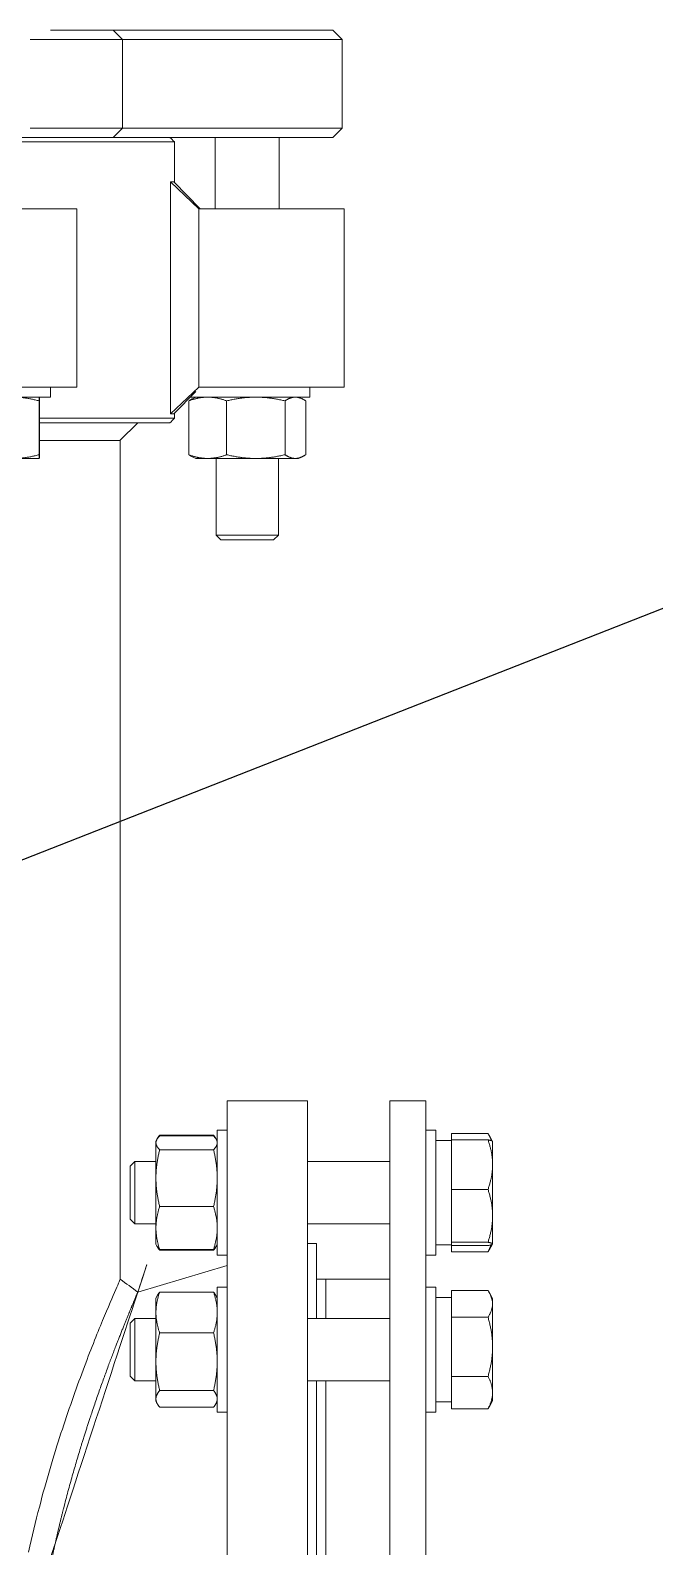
# Model space of a CAD drawing. Header units: inches. Extents: x 14 to 368, y 5 to 236.
# Drawn here: x 87.38 to 96.13, y 92.32 to 113.57 of the extents above; entities that cross this region are included whole.
import ezdxf

# ---------------------------------------------------------------- set-up
doc = ezdxf.new("R2010")
doc.units = ezdxf.units.IN
doc.header["$LTSCALE"] = 11
doc.header["$MEASUREMENT"] = 0
doc.layers.add('Symbol (ANSI)', color=7, linetype='Continuous', lineweight=25)
doc.layers.add('Visible (ANSI)', color=7, linetype='Continuous', lineweight=50)
doc.styles.add('Standard D-E', font='arial.ttf')
doc.dimstyles.new('in [mm] D-E NeptuneBenson$7', dxfattribs={"dimscale": 11, "dimtxt": 0.15, "dimasz": 0.098425, "dimexe": 0.125, "dimexo": 0.063, "dimgap": 0.031496, "dimtad": 0, "dimtih": 1, "dimtoh": 1, "dimdec": 4, "dimrnd": 1e-08, "dimzin": 3, "dimdsep": 46, "dimlunit": 5, "dimtxsty": 'Standard D-E', "dimcen": 0.09, "dimdle": 0.393701, "dimclrd": 256, "dimclre": 256, "dimclrt": 256, "dimadec": 1, "dimazin": 1, "dimtfac": 1, "dimtofl": 0, "dimtmove": 0, "dimatfit": 3, "dimfxl": 1, "dimfrac": 1, "dimtolj": 1, "dimtzin": 4, "dimlwd": -1, "dimlwe": -1, "dimarcsym": 0})

msp = doc.modelspace()

# ---------------------------------------------------------------- linework, layer by layer
at = {"layer": 'Visible (ANSI)', "linetype": 'Continuous', "lineweight": 18}
for p, q in [((88.014637, 113.56876), (87.658828, 113.56876)), ((88.014637, 113.56876), (88.187083, 113.56876)), ((88.187083, 113.56876), (88.367111, 113.56876)), ((88.367111, 113.56876), (88.536749, 113.56876)), ((88.536749, 113.56876), (89.081493, 113.56876)), ((88.536749, 113.56876), (88.666749, 113.43876)), ((89.702711, 113.56876), (89.081493, 113.56876)), ((90.73063, 113.56876), (89.702711, 113.56876)), ((90.73063, 113.56876), (91.598902, 113.56876)), ((91.598902, 113.56876), (91.615109, 113.56876)), ((91.615109, 113.56876), (91.615232, 113.56876)), ((91.615232, 113.56876), (91.745232, 113.43876)), ((87.37759, 113.43876), (87.931074, 113.43876)), ((88.290337, 113.43876), (87.931074, 113.43876)), ((88.471763, 113.43876), (88.290337, 113.43876)), ((88.666749, 113.43876), (88.471763, 113.43876)), ((89.209681, 113.43876), (88.666749, 113.43876)), ((88.666749, 113.43876), (88.666749, 112.19876)), ((89.209681, 113.43876), (89.702711, 113.43876)), ((89.702711, 113.43876), (90.73063, 113.43876)), ((91.728644, 113.43876), (90.73063, 113.43876)), ((91.744977, 113.43876), (91.728644, 113.43876)), ((91.745232, 113.43876), (91.744977, 113.43876)), ((91.745232, 113.43876), (91.745232, 112.19876)), ((89.396679, 112.00626), (87.231328, 112.00626)), ((87.24759, 112.06876), (88.014637, 112.06876)), ((87.931074, 112.19876), (87.37759, 112.19876)), ((87.931074, 112.19876), (88.290337, 112.19876)), ((88.187083, 112.06876), (88.014637, 112.06876)), ((88.367111, 112.06876), (88.187083, 112.06876)), ((88.290337, 112.19876), (88.471763, 112.19876)), ((88.536749, 112.06876), (88.367111, 112.06876)), ((88.471763, 112.19876), (88.666749, 112.19876)), ((88.536749, 112.06876), (88.666749, 112.19876)), ((88.536749, 112.06876), (89.171633, 112.06876)), ((88.666749, 112.19876), (89.209681, 112.19876)), ((89.171633, 112.06876), (89.702711, 112.06876)), ((89.702711, 112.19876), (89.209681, 112.19876)), ((89.396679, 111.435307), (89.396679, 112.00626)), ((90.73063, 112.19876), (89.702711, 112.19876)), ((89.702711, 112.06876), (90.73063, 112.06876)), ((89.969658, 112.06876), (89.969658, 111.06876)), ((90.73063, 112.19876), (91.728644, 112.19876)), ((91.598902, 112.06876), (90.73063, 112.06876)), ((90.864658, 112.06876), (90.864658, 111.06876)), ((91.615109, 112.06876), (91.598902, 112.06876)), ((91.615232, 112.06876), (91.615109, 112.06876)), ((91.615232, 112.06876), (91.745232, 112.19876)), ((91.728644, 112.19876), (91.744977, 112.19876)), ((91.744977, 112.19876), (91.745232, 112.19876)), ((89.342753, 111.443607), (89.342753, 108.193912)), ((89.342753, 111.443607), (89.38849, 111.443607)), ((89.342753, 111.443607), (89.740949, 111.06876)), ((89.38849, 111.443607), (89.758296, 111.06876)), ((86.592557, 111.06876), (88.029997, 111.06876)), ((88.029997, 108.56876), (88.029997, 111.06876)), ((90.901684, 111.06876), (89.740949, 111.06876)), ((89.740949, 111.06876), (89.740949, 108.56876)), ((90.901684, 111.06876), (91.776684, 111.06876)), ((91.776684, 108.56876), (91.776684, 111.06876)), ((85.908828, 108.428135), (87.658828, 108.428135)), ((88.029997, 108.56876), (86.592557, 108.56876)), ((87.49968, 107.621002), (87.49968, 108.376268)), ((87.502828, 108.428135), (87.502848, 108.428125)), ((87.505935, 107.621002), (87.505935, 108.376268)), ((87.658828, 108.428135), (87.658828, 108.56876)), ((89.342753, 108.193912), (89.740949, 108.56876)), ((89.38849, 108.193912), (89.697672, 108.50731)), ((89.598478, 107.621002), (89.598478, 108.376268)), ((89.619562, 108.428135), (91.292158, 108.428135)), ((89.698158, 108.428135), (89.649888, 108.405626)), ((89.740949, 108.56876), (90.901684, 108.56876)), ((90.127332, 107.621002), (90.127332, 108.376268)), ((91.776684, 108.56876), (90.901684, 108.56876)), ((90.946012, 107.621002), (90.946012, 108.376268)), ((91.136158, 108.428135), (91.184427, 108.405626)), ((91.235837, 107.621002), (91.235837, 108.376268)), ((91.292158, 108.428135), (91.292158, 108.56876)), ((89.38849, 108.193912), (89.342753, 108.193912)), ((89.396679, 108.13126), (89.396679, 108.202213)), ((87.505935, 108.13126), (89.396679, 108.13126)), ((89.334051, 108.06876), (87.505935, 108.06876)), ((88.631724, 107.81876), (88.88162, 108.06876)), ((88.631724, 107.81876), (87.505935, 107.81876)), ((88.637413, 96.065773), (88.637413, 107.824451)), ((87.138626, 107.569135), (87.502807, 107.569135)), ((87.502807, 107.569135), (87.502828, 107.569135)), ((87.502828, 107.569135), (87.502848, 107.569144)), ((89.698158, 107.569135), (89.649888, 107.591643)), ((89.698158, 107.569135), (89.862905, 107.569135)), ((89.862905, 107.569135), (90.536672, 107.569135)), ((89.979658, 107.569135), (89.979658, 106.4945)), ((90.536672, 107.569135), (91.090925, 107.569135)), ((90.854658, 107.569135), (90.854658, 106.4945)), ((91.090925, 107.569135), (91.136158, 107.569135)), ((91.136158, 107.569135), (91.184427, 107.591643)), ((89.979658, 106.4945), (90.854658, 106.4945)), ((90.047819, 106.428385), (89.979658, 106.4945)), ((90.786496, 106.428385), (90.854658, 106.4945)), ((90.786496, 106.428385), (90.047819, 106.428385)), ((90.137158, 79.56876), (90.137158, 98.56876)), ((90.137158, 98.56876), (91.262158, 98.56876)), ((91.262158, 79.56876), (91.262158, 98.56876)), ((92.417158, 98.56876), (92.417158, 79.56876)), ((92.917158, 98.56876), (92.417158, 98.56876)), ((92.917158, 79.56876), (92.917158, 98.56876)), ((89.137533, 97.998129), (89.146991, 98.018412)), ((89.137533, 97.998129), (89.137533, 97.978403)), ((89.137533, 97.978403), (89.137533, 97.483912)), ((89.146991, 98.018412), (89.152019, 98.029195)), ((89.1894, 98.086581), (89.944665, 98.086581)), ((89.1894, 98.074973), (89.944665, 98.074973)), ((89.987075, 98.018412), (89.982046, 98.029195)), ((89.996533, 97.998129), (89.987075, 98.018412)), ((89.996533, 98.154129), (89.996533, 96.404129)), ((89.996533, 98.154129), (90.137158, 98.154129)), ((92.917158, 98.154129), (93.057783, 98.154129)), ((93.057783, 96.404129), (93.057783, 98.154129)), ((93.276783, 98.008629), (93.057783, 98.008629)), ((93.276783, 98.020029), (93.276783, 98.107763)), ((93.276783, 98.107763), (93.790711, 98.107763)), ((93.276783, 97.777248), (93.276783, 98.020029)), ((93.276783, 98.020029), (93.790711, 98.020029)), ((93.854253, 97.999013), (93.805036, 98.084259)), ((93.854908, 97.997879), (93.854253, 97.999013)), ((93.854908, 97.672861), (93.854908, 97.997879)), ((89.1894, 97.881833), (89.944665, 97.881833)), ((93.276783, 97.777248), (93.276783, 97.568473)), ((88.776783, 97.650479), (88.842936, 97.716629)), ((88.776783, 96.907779), (88.776783, 97.650479)), ((88.842936, 97.716629), (88.842936, 96.841629)), ((89.137533, 97.716629), (88.842936, 97.716629)), ((92.417158, 97.716629), (91.262158, 97.716629)), ((93.276783, 97.325693), (93.276783, 97.568473)), ((93.854908, 96.955243), (93.854908, 97.672861)), ((89.137533, 97.483912), (89.137533, 96.784638)), ((93.276783, 97.066631), (93.276783, 97.325693)), ((93.276783, 97.325693), (93.790711, 97.325693)), ((88.776783, 96.907779), (88.842936, 96.841629)), ((89.1894, 97.08599), (89.944665, 97.08599)), ((93.276783, 97.066631), (93.276783, 96.843855)), ((93.854908, 96.561512), (93.854908, 96.955243)), ((89.137533, 96.841629), (88.842936, 96.841629)), ((89.137533, 96.784638), (89.137533, 96.560129)), ((92.417158, 96.841629), (91.262158, 96.841629)), ((93.276783, 96.584793), (93.276783, 96.843855)), ((89.137533, 96.560129), (89.146991, 96.539847)), ((89.146991, 96.539847), (89.152019, 96.529063)), ((89.1894, 96.483286), (89.944665, 96.483286)), ((89.987075, 96.539847), (89.982046, 96.529063)), ((89.996533, 96.560129), (89.987075, 96.539847)), ((91.262158, 96.56876), (91.387158, 96.56876)), ((91.387158, 95.516668), (91.387158, 96.56876)), ((93.276783, 96.549629), (93.057783, 96.549629)), ((93.276783, 96.568512), (93.276783, 96.584793)), ((93.276783, 96.584793), (93.790711, 96.584793)), ((93.276783, 96.568512), (93.276783, 96.549629)), ((93.276783, 96.53823), (93.276783, 96.549629)), ((93.276783, 96.53823), (93.790711, 96.53823)), ((93.276783, 96.450496), (93.276783, 96.53823)), ((93.854253, 96.559246), (93.805036, 96.474)), ((93.854908, 96.560379), (93.854253, 96.559246)), ((93.854908, 96.560379), (93.854908, 96.561512)), ((89.1894, 96.471678), (89.944665, 96.471678)), ((89.996533, 96.404129), (90.137158, 96.404129)), ((92.917158, 96.404129), (93.057783, 96.404129)), ((93.276783, 96.450496), (93.790711, 96.450496)), ((88.883712, 95.887284), (90.137158, 96.25876)), ((91.387158, 96.06876), (91.517158, 96.06876)), ((91.517158, 95.516668), (91.517158, 96.06876)), ((91.517158, 95.516668), (91.517158, 96.06876)), ((91.517158, 96.06876), (92.417158, 96.06876)), ((89.1894, 95.886619), (89.944665, 95.886619)), ((89.996533, 95.954168), (89.996533, 94.204168)), ((89.996533, 95.954168), (90.137158, 95.954168)), ((92.917158, 95.954168), (93.057783, 95.954168)), ((93.057783, 94.204168), (93.057783, 95.954168)), ((93.276783, 95.777032), (93.276783, 95.907801)), ((93.276783, 95.907801), (93.790711, 95.907801)), ((93.854908, 95.797918), (93.805036, 95.884297)), ((89.137533, 95.798168), (89.152019, 95.829233)), ((89.137533, 95.798168), (89.137533, 95.601125)), ((89.996533, 95.798168), (89.982046, 95.829233)), ((93.276783, 95.808668), (93.057783, 95.808668)), ((93.276783, 95.777032), (93.276783, 95.664579)), ((93.276783, 95.533809), (93.276783, 95.664579)), ((93.854908, 95.720805), (93.854908, 95.797918)), ((93.854908, 95.119492), (93.854908, 95.720805)), ((88.776783, 95.450518), (88.842936, 95.516668)), ((88.776783, 94.707818), (88.776783, 95.450518)), ((88.842936, 95.516668), (88.842936, 94.641668)), ((89.137533, 95.516668), (88.842936, 95.516668)), ((89.137533, 95.601125), (89.137533, 94.911904)), ((92.417158, 95.516668), (91.262158, 95.516668)), ((93.276783, 95.244071), (93.276783, 95.533809)), ((93.276783, 95.533809), (93.790711, 95.533809)), ((89.1894, 95.31563), (89.944665, 95.31563)), ((93.276783, 95.244071), (93.276783, 94.994914)), ((93.276783, 94.705176), (93.276783, 94.994914)), ((93.854908, 94.477855), (93.854908, 95.119492)), ((89.137533, 94.911904), (89.137533, 94.389947)), ((88.776783, 94.707818), (88.842936, 94.641668)), ((89.137533, 94.641668), (88.842936, 94.641668)), ((92.417158, 94.641668), (91.262158, 94.641668)), ((91.387158, 91.706222), (91.387158, 94.641668)), ((91.517158, 91.706222), (91.517158, 94.641668)), ((91.517158, 91.706222), (91.517158, 94.641668)), ((93.276783, 94.546206), (93.276783, 94.705176)), ((93.276783, 94.705176), (93.790711, 94.705176)), ((89.137533, 94.389947), (89.137533, 94.360168)), ((89.137533, 94.360168), (89.152019, 94.329102)), ((89.1894, 94.508178), (89.944665, 94.508178)), ((89.996533, 94.360168), (89.982046, 94.329102)), ((93.276783, 94.546206), (93.276783, 94.409503)), ((93.276783, 94.250534), (93.276783, 94.409503)), ((93.854908, 94.360418), (93.805036, 94.274038)), ((93.854908, 94.360418), (93.854908, 94.477855)), ((89.1894, 94.271716), (89.944665, 94.271716)), ((89.996533, 94.204168), (90.137158, 94.204168)), ((92.917158, 94.204168), (93.057783, 94.204168)), ((93.276783, 94.349668), (93.057783, 94.349668)), ((93.276783, 94.250534), (93.790711, 94.250534))]:
    msp.add_line(p, q, dxfattribs=at)
for points in [[(89.396679, 112.00626), (89.375842, 112.027082), (89.354966, 112.047916), (89.334051, 112.06876)], [(89.334051, 108.06876), (89.354966, 108.089604), (89.375842, 108.110437), (89.396679, 108.13126)], [(88.637413, 96.065773), (88.719512, 96.006275), (88.801613, 95.946781), (88.883712, 95.887284)]]:
    msp.add_open_spline(points, degree=3, dxfattribs=at)
for points, weights in [([(87.49968, 108.376268), (87.306192, 108.428135), (87.138626, 108.428135)], [1, 1.0379548493, 1]), ([(87.502807, 108.428135), (87.501356, 108.428135), (87.49968, 108.376268)], [1, 1.0379548493, 1]), ([(87.505935, 108.376268), (87.504259, 108.428135), (87.502807, 108.428135)], [1, 1.0379548493, 1]), ([(89.862905, 108.428135), (89.740184, 108.428135), (89.598478, 108.376268)], [1, 1.0379548493, 1]), ([(89.598478, 108.376268), (89.625196, 108.394112), (89.649888, 108.405626)], [1, 1.01274097805, 1.01692797553]), ([(90.127332, 108.376268), (89.985626, 108.428135), (89.862905, 108.428135)], [1, 1.0379548493, 1]), ([(90.536672, 108.428135), (90.346697, 108.428135), (90.127332, 108.376268)], [1, 1.0379548493, 1]), ([(90.946012, 108.376268), (90.726647, 108.428135), (90.536672, 108.428135)], [1, 1.0379548493, 1]), ([(91.090925, 108.428135), (91.02367, 108.428135), (90.946012, 108.376268)], [1, 1.0379548493, 1]), ([(91.235837, 108.376268), (91.158179, 108.428135), (91.090925, 108.428135)], [1, 1.0379548493, 1]), ([(87.138626, 107.569135), (87.306192, 107.569135), (87.49968, 107.621002)], [1, 1.0379548493, 1]), ([(87.49968, 107.621002), (87.501356, 107.569135), (87.502807, 107.569135)], [1, 1.0379548493, 1]), ([(87.502807, 107.569135), (87.504259, 107.569135), (87.505935, 107.621002)], [1, 1.0379548493, 1]), ([(89.649888, 107.591643), (89.625196, 107.603157), (89.598478, 107.621002)], [1.01692797553, 1.01274097805, 1]), ([(89.598478, 107.621002), (89.740184, 107.569135), (89.862905, 107.569135)], [1, 1.0379548493, 1]), ([(89.862905, 107.569135), (89.985626, 107.569135), (90.127332, 107.621002)], [1, 1.0379548493, 1]), ([(90.127332, 107.621002), (90.346697, 107.569135), (90.536672, 107.569135)], [1, 1.0379548493, 1]), ([(90.536672, 107.569135), (90.726647, 107.569135), (90.946012, 107.621002)], [1, 1.0379548493, 1]), ([(90.946012, 107.621002), (91.02367, 107.569135), (91.090925, 107.569135)], [1, 1.0379548493, 1]), ([(91.090925, 107.569135), (91.158179, 107.569135), (91.235837, 107.621002)], [1, 1.0379548493, 1]), ([(89.1894, 98.074973), (89.137533, 98.023221), (89.137533, 97.978403)], [1, 1.0379548493, 1]), ([(89.137533, 97.978403), (89.137533, 97.933585), (89.1894, 97.881833)], [1, 1.0379548493, 1]), ([(89.152019, 98.029195), (89.16472, 98.056433), (89.1894, 98.086581)], [1.01889247474, 1.01770772765, 1]), ([(89.1894, 98.086581), (89.186404, 98.077744), (89.183592, 98.069039)], [1, 1.00211661618, 1.00399715902]), ([(89.950473, 98.069039), (89.947661, 98.077744), (89.944665, 98.086581)], [1.00399715902, 1.00211661618, 1]), ([(89.944665, 98.086581), (89.969345, 98.056433), (89.982046, 98.029195)], [1, 1.01770772765, 1.01889247474]), ([(89.996533, 97.978403), (89.996533, 98.023221), (89.944665, 98.074973)], [1, 1.0379548493, 1]), ([(89.944665, 97.881833), (89.996533, 97.933585), (89.996533, 97.978403)], [1, 1.0379548493, 1]), ([(93.840269, 98.007552), (93.82456, 98.054925), (93.790711, 98.107763)], [1.02385469408, 1.02721658286, 1.01001874936]), ([(93.854908, 97.672861), (93.854908, 97.833982), (93.790711, 98.020029)], [1, 1.04314139574, 1.01001874936]), ([(93.790711, 98.020029), (93.848617, 98.008775), (93.854253, 97.999013)], [1.01001874936, 1.03980003361, 1.00792797811]), ([(89.1894, 97.881833), (89.137533, 97.668588), (89.137533, 97.483912)], [1, 1.0379548493, 1]), ([(89.996533, 97.483912), (89.996533, 97.668588), (89.944665, 97.881833)], [1, 1.0379548493, 1]), ([(93.790711, 97.325693), (93.854908, 97.51174), (93.854908, 97.672861)], [1.01001874936, 1.04314139574, 1]), ([(89.137533, 97.483912), (89.137533, 97.299236), (89.1894, 97.08599)], [1, 1.0379548493, 1]), ([(89.944665, 97.08599), (89.996533, 97.299236), (89.996533, 97.483912)], [1, 1.0379548493, 1]), ([(93.854908, 96.955243), (93.854908, 97.127169), (93.790711, 97.325693)], [1, 1.04314139574, 1.01001874936]), ([(89.1894, 97.08599), (89.137533, 96.924496), (89.137533, 96.784638)], [1, 1.0379548493, 1]), ([(89.996533, 96.784638), (89.996533, 96.924496), (89.944665, 97.08599)], [1, 1.0379548493, 1]), ([(93.790711, 96.584793), (93.854908, 96.783317), (93.854908, 96.955243)], [1.01001874936, 1.04314139574, 1]), ([(89.137533, 96.784638), (89.137533, 96.64478), (89.1894, 96.483286)], [1, 1.0379548493, 1]), ([(89.944665, 96.483286), (89.996533, 96.64478), (89.996533, 96.784638)], [1, 1.0379548493, 1]), ([(89.1894, 96.483286), (89.159414, 96.513205), (89.146991, 96.539847)], [1, 1.02159705576, 1.01861581251]), ([(89.14936, 96.535037), (89.162052, 96.505085), (89.1894, 96.471678)], [1.01895290532, 1.01965956375, 1]), ([(89.987075, 96.539847), (89.974651, 96.513205), (89.944665, 96.483286)], [1.01861581251, 1.02159705576, 1]), ([(89.944665, 96.471678), (89.972013, 96.505085), (89.984705, 96.535037)], [1, 1.01965956375, 1.01895290532]), ([(93.854908, 96.561512), (93.854908, 96.572317), (93.790711, 96.584793)], [1, 1.04314139574, 1.01001874936]), ([(93.790711, 96.53823), (93.854908, 96.550706), (93.854908, 96.561512)], [1.01001874936, 1.04314139574, 1]), ([(93.790711, 96.450496), (93.817655, 96.501625), (93.833013, 96.548241)], [1.01001874936, 1.02366103793, 1.02436600927]), ([(93.805036, 96.474), (93.798354, 96.462426), (93.790711, 96.450496)], [1.01666293934, 1.01385139222, 1.01001874936]), ([(89.1894, 95.886619), (89.137533, 95.733623), (89.137533, 95.601125)], [1, 1.0379548493, 1]), ([(89.152019, 95.829233), (89.16472, 95.856471), (89.1894, 95.886619)], [1.01889247474, 1.01770772765, 1]), ([(89.996533, 95.601125), (89.996533, 95.733623), (89.944665, 95.886619)], [1, 1.0379548493, 1]), ([(89.944665, 95.886619), (89.969345, 95.856471), (89.982046, 95.829233)], [1, 1.01770772765, 1.01889247474]), ([(93.854908, 95.720805), (93.854908, 95.80759), (93.790711, 95.907801)], [1, 1.04314139574, 1.01001874936]), ([(93.790711, 95.533809), (93.854908, 95.63402), (93.854908, 95.720805)], [1.01001874936, 1.04314139574, 1]), ([(89.137533, 95.601125), (89.137533, 95.468626), (89.1894, 95.31563)], [1, 1.0379548493, 1]), ([(89.944665, 95.31563), (89.996533, 95.468626), (89.996533, 95.601125)], [1, 1.0379548493, 1]), ([(93.854908, 95.119492), (93.854908, 95.311778), (93.790711, 95.533809)], [1, 1.04314139574, 1.01001874936]), ([(89.1894, 95.31563), (89.137533, 95.099274), (89.137533, 94.911904)], [1, 1.0379548493, 1]), ([(89.996533, 94.911904), (89.996533, 95.099274), (89.944665, 95.31563)], [1, 1.0379548493, 1]), ([(93.790711, 94.705176), (93.854908, 94.927207), (93.854908, 95.119492)], [1.01001874936, 1.04314139574, 1]), ([(89.137533, 94.911904), (89.137533, 94.724534), (89.1894, 94.508178)], [1, 1.0379548493, 1]), ([(89.944665, 94.508178), (89.996533, 94.724534), (89.996533, 94.911904)], [1, 1.0379548493, 1]), ([(93.854908, 94.477855), (93.854908, 94.583355), (93.790711, 94.705176)], [1, 1.04314139574, 1.01001874936]), ([(89.1894, 94.508178), (89.137533, 94.444818), (89.137533, 94.389947)], [1, 1.0379548493, 1]), ([(89.137533, 94.389947), (89.137533, 94.335076), (89.1894, 94.271716)], [1, 1.0379548493, 1]), ([(89.996533, 94.389947), (89.996533, 94.444818), (89.944665, 94.508178)], [1, 1.0379548493, 1]), ([(89.944665, 94.271716), (89.996533, 94.335076), (89.996533, 94.389947)], [1, 1.0379548493, 1]), ([(93.790711, 94.250534), (93.854908, 94.372355), (93.854908, 94.477855)], [1.01001874936, 1.04314139574, 1]), ([(93.805036, 94.274038), (93.798354, 94.262464), (93.790711, 94.250534)], [1.01666293934, 1.01385139222, 1.01001874936])]:
    msp.add_rational_spline(points, weights, degree=2, dxfattribs=at)
for points, knots in [([(88.883712, 95.887284), (88.883712, 95.887284), (88.878865, 95.875924), (88.859122, 95.829354), (88.844225, 95.794146), (88.785001, 95.652672), (88.725846, 95.510087), (88.578697, 95.139256), (88.490679, 94.910673), (88.302885, 94.389567), (88.20328, 94.09701), (88.013362, 93.486558), (87.916051, 93.147664), (87.771428, 92.568563), (87.720342, 92.346701), (87.67283, 92.117882)], [-25.631031083, -25.631031083, -25.631031082, -25.631031082, -24.01570825, -24.01570825, -22.400385418, -22.400385418, -19.169739754, -19.169739754, -15.939094089, -15.939094089, -12.708448424, -12.708448424, -9.531336318, -9.531336318, -7.68887445, -7.68887445, -7.68887445, -7.68887445]), ([(88.637413, 96.065773), (88.637413, 96.065773), (88.632215, 96.054042), (88.611055, 96.005996), (88.595095, 95.969684), (88.53167, 95.823856), (88.468348, 95.676969), (88.310895, 95.295336), (88.216734, 95.060242), (88.015824, 94.524701), (87.909255, 94.224218), (87.706092, 93.597866), (87.601986, 93.250407), (87.451099, 92.671943), (87.40001, 92.461025), (87.35218, 92.243705)], [-26.301145667, -26.301145667, -26.301145667, -26.301145667, -24.642964268, -24.642964268, -22.984782869, -22.984782869, -19.668420071, -19.668420071, -16.352057272, -16.352057272, -13.035694474, -13.035694474, -9.776770856, -9.776770856, -8.018350953, -8.018350953, -8.018350953, -8.018350953])]:
    msp.add_open_spline(points, degree=3, knots=knots, dxfattribs=at)

# ---------------------------------------------------------------- leaders
at = {"layer": 'Symbol (ANSI)', "annotation_type": 0, "has_hookline": 1, "hookline_direction": 0, "text_width": 16.319919}
msp.add_leader([(84.506411, 100.86402), (96.676779, 105.642982), (97.759456, 105.642982)], dimstyle='in [mm] D-E NeptuneBenson$7', override={"dimtad": 0}, dxfattribs=at)

doc.saveas('drawing.dxf')
